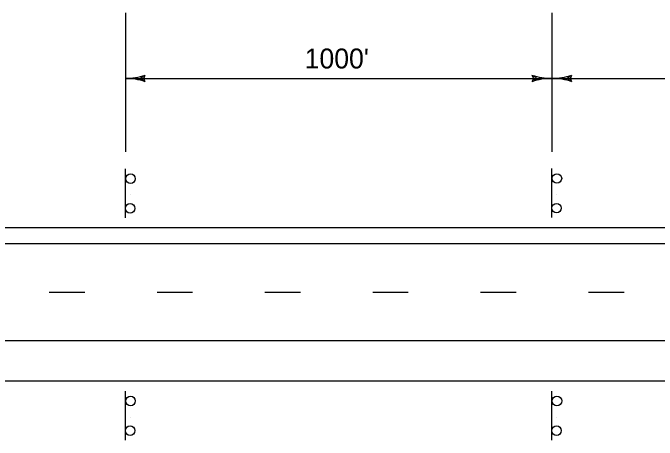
# Model space of a CAD drawing. Extents: x 0 to 32, y 0 to 21.
# Drawn here: x 5.083 to 9.615, y 5.826 to 8.83 of the extents above; entities that cross this region are included whole.
import ezdxf

# ---------------------------------------------------------------- set-up
doc = ezdxf.new("R2010")
doc.units = 0
doc.layers.add('Level 1', color=7, linetype='Continuous')

msp = doc.modelspace()

# ---------------------------------------------------------------- linework, layer by layer
at = {"layer": 'Level 1'}
for p, q in [((5.8746, 8.8298), (5.8746, 8.439)), ((8.8746, 8.8298), (8.8746, 8.439)), ((5.8746, 8.623), (5.8746, 7.853)), ((8.8746, 8.623), (8.8746, 7.853)), ((6.0049, 8.369), (6.0147, 8.3921)), ((8.7349, 8.3921), (8.7447, 8.369)), ((9.005, 8.369), (9.0149, 8.3921)), ((5.8747, 8.369), (8.8746, 8.369)), ((5.9839, 8.374), (6.0031, 8.3821)), ((5.9839, 8.3641), (6.0031, 8.3559)), ((6.0147, 8.3459), (6.0049, 8.369)), ((8.7447, 8.369), (8.7349, 8.3459)), ((8.7658, 8.374), (8.7465, 8.3821)), ((8.7658, 8.3641), (8.7465, 8.3559)), ((8.8749, 8.369), (11.8746, 8.369)), ((8.984, 8.374), (9.0032, 8.3821)), ((8.984, 8.3641), (9.0032, 8.3559)), ((9.0149, 8.3459), (9.005, 8.369)), ((5.8746, 7.389), (5.8746, 7.7329)), ((8.8745, 7.3907), (8.8745, 7.7346)), ((5.9108, 7.5499), (5.9108, 7.5499)), ((8.9106, 7.5516), (8.9106, 7.5516)), ((20.7469, 7.319), (2.809, 7.319)), ((14.8747, 7.2054), (2.459, 7.2054)), ((5.5884, 6.8646), (5.3384, 6.8646)), ((6.3473, 6.8646), (6.0973, 6.8646)), ((7.1061, 6.8646), (6.8561, 6.8646)), ((7.8649, 6.8646), (7.6149, 6.8646)), ((8.6238, 6.8646), (8.3738, 6.8646)), ((9.3826, 6.8646), (9.1326, 6.8646)), ((14.8747, 6.5237), (2.2531, 6.5237)), ((20.7469, 6.2396), (2.2531, 6.2396)), ((5.8746, 5.8258), (5.8746, 6.1696)), ((8.8746, 5.8258), (8.8746, 6.1696)), ((5.9108, 5.9867), (5.9108, 5.9867)), ((8.9108, 5.9867), (8.9108, 5.9867))]:
    msp.add_line(p, q, dxfattribs=at)
for centre in [(5.9108, 7.6641), (8.9106, 7.6657), (5.9079, 7.4555), (8.9078, 7.4571), (5.9108, 6.1008), (8.9108, 6.1008), (5.9079, 5.8922), (8.9079, 5.8922)]:
    msp.add_circle(centre, 0.0333, dxfattribs=at)
for centre, start, end in [((5.8724, 8.819), 270.2984, 288.4404), ((8.8772, 8.819), 251.5596, 269.7016), ((8.8725, 8.819), 270.2984, 288.4404), ((5.8724, 7.9191), 71.5596, 89.7016), ((8.8772, 7.9191), 90.2984, 108.4404), ((8.8725, 7.9191), 71.5596, 89.7016)]:
    msp.add_arc(centre, 0.45, start, end, dxfattribs=at)

# ---------------------------------------------------------------- texts
msp.add_text("1000'", height=0.14, dxfattribs=at).set_placement((7.1356, 8.439))

doc.saveas('drawing.dxf')
